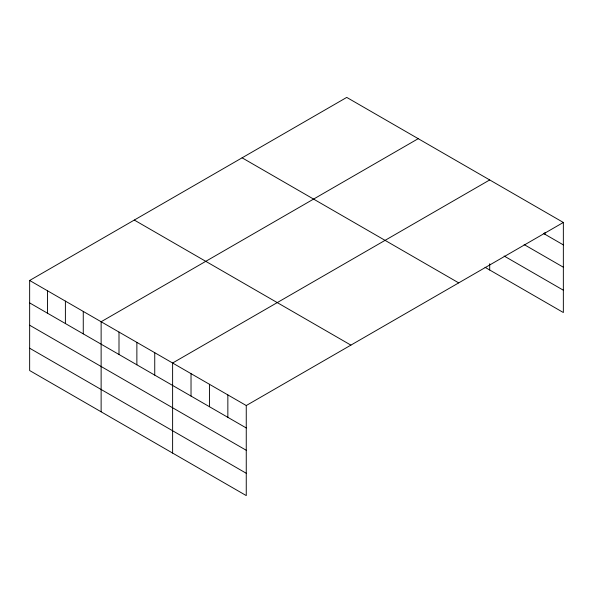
<?xml version="1.0" encoding="UTF-8"?>
<svg xmlns="http://www.w3.org/2000/svg" width="593" height="593" viewBox="0 0 593 593"><rect width="100%" height="100%" fill="white"/><g stroke="black" fill="none" stroke-linecap="round" stroke-linejoin="round"><path stroke-width="0.89" d="M29.65 280.474L246.258 405.538L246.258 495.592L29.65 370.536L29.65 280.474L346.742 97.408L563.35 222.464L563.35 312.526L485.037 267.31M418.221 138.673L101.129 321.747L101.129 411.801M489.699 179.946L172.615 363.012L172.615 453.074M246.258 405.538L563.35 222.464M543.336 233.338L563.35 244.894M524.123 244.568L563.35 267.213M504.109 256.006L563.35 290.207M242.1 157.82L458.708 282.876M134.292 220.062L350.9 345.126M29.65 302.904L246.258 427.961M29.65 325.223L246.258 450.28M29.65 348.217L246.258 473.273M544.937 232.471L544.937 234.265M489.699 263.752L489.699 270.008M227.853 394.908L227.853 417.331M209.44 384.271L209.44 406.702M191.028 373.642L191.028 396.072M154.743 352.694L154.743 375.124M136.872 342.383L136.872 364.806M119 332.065L119 354.488M83.265 311.429L83.265 333.859M65.393 301.111L65.393 323.541M47.522 290.792L47.522 313.223"/></g></svg>
